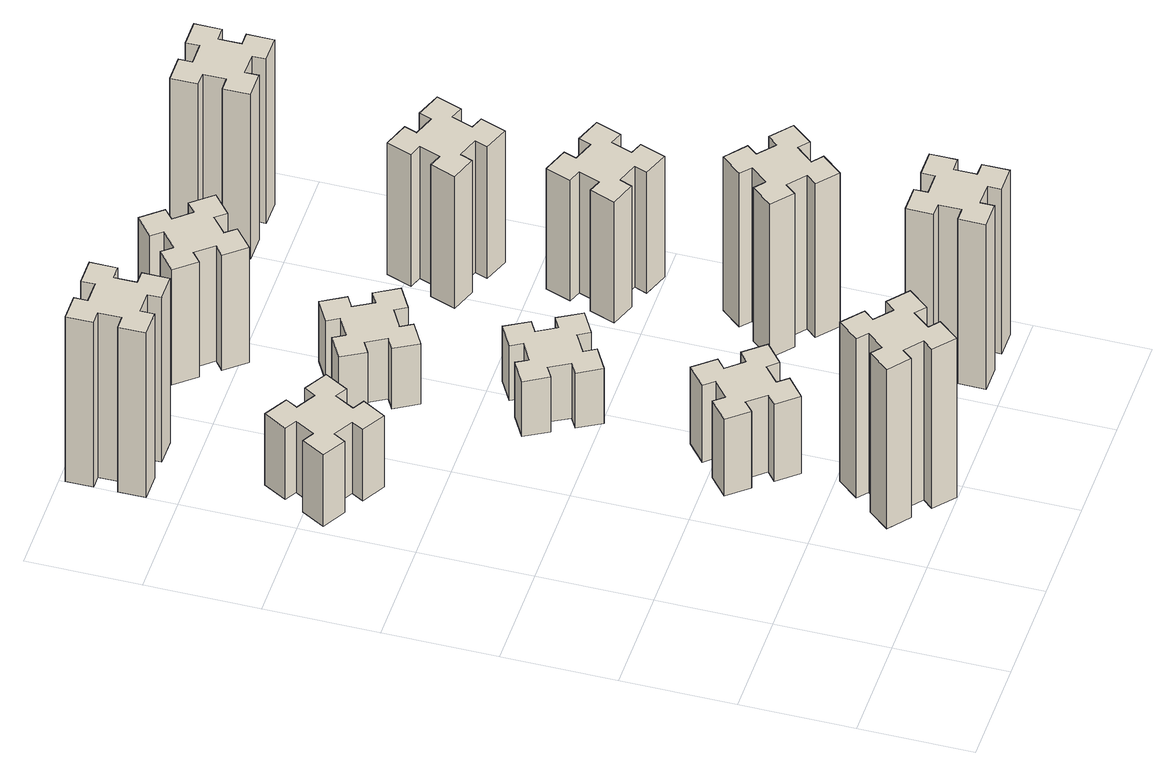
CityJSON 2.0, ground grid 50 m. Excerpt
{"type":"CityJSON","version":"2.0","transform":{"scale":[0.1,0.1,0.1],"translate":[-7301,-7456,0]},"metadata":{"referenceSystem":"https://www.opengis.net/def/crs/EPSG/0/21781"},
"CityObjects":{
"building1":{"type":"Building","attributes":{"class":"1000","function":"1000","usage":"1000","yearOfConstruction":2016,"roofType":"1000","measuredHeight":87,"storeysAboveGround":30,"storeysBelowGround":0},"geometry":[{"type":"Solid","lod":"1","boundaries":[[[[0,1,2,3,4,5,6,7,8,9,10,11,12,13,14,15,16,17,18,19]],[[17,16,20,21]],[[16,15,22,20]],[[15,14,23,22]],[[14,13,24,23]],[[13,12,25,24]],[[12,11,26,25]],[[11,10,27,26]],[[10,9,28,27]],[[9,8,29,28]],[[8,7,30,29]],[[7,6,31,30]],[[6,5,32,31]],[[5,4,33,32]],[[4,3,34,33]],[[3,2,35,34]],[[2,1,36,35]],[[1,0,37,36]],[[0,19,38,37]],[[19,18,39,38]],[[18,17,21,39]],[[24,25,26,27,28,29,30,31,32,33,34,35,36,37,38,39,21,20,22,23]]]]}]},
"building2":{"type":"Building","attributes":{"class":"1000","function":"1000","usage":"1000","yearOfConstruction":2016,"roofType":"1000","measuredHeight":39,"storeysAboveGround":30,"storeysBelowGround":0},"geometry":[{"type":"Solid","lod":"1","boundaries":[[[[40,41,42,43,44,45,46,47,48,49,50,51,52,53,54,55,56,57,58,59]],[[57,56,60,61]],[[56,55,62,60]],[[55,54,63,62]],[[54,53,64,63]],[[53,52,65,64]],[[52,51,66,65]],[[51,50,67,66]],[[50,49,68,67]],[[49,48,69,68]],[[48,47,70,69]],[[47,46,71,70]],[[46,45,72,71]],[[45,44,73,72]],[[44,43,74,73]],[[43,42,75,74]],[[42,41,76,75]],[[41,40,77,76]],[[40,59,78,77]],[[59,58,79,78]],[[58,57,61,79]],[[64,65,66,67,68,69,70,71,72,73,74,75,76,77,78,79,61,60,62,63]]]]}]},
"building3":{"type":"Building","attributes":{"class":"1000","function":"1000","usage":"1000","yearOfConstruction":2016,"roofType":"1000","measuredHeight":90,"storeysAboveGround":30,"storeysBelowGround":0},"geometry":[{"type":"Solid","lod":"1","boundaries":[[[[80,81,82,83,84,85,86,87,88,89,90,91,92,93,94,95,96,97,98,99]],[[97,96,100,101]],[[96,95,102,100]],[[95,94,103,102]],[[94,93,104,103]],[[93,92,105,104]],[[92,91,106,105]],[[91,90,107,106]],[[90,89,108,107]],[[89,88,109,108]],[[88,87,110,109]],[[87,86,111,110]],[[86,85,112,111]],[[85,84,113,112]],[[84,83,114,113]],[[83,82,115,114]],[[82,81,116,115]],[[81,80,117,116]],[[80,99,118,117]],[[99,98,119,118]],[[98,97,101,119]],[[104,105,106,107,108,109,110,111,112,113,114,115,116,117,118,119,101,100,102,103]]]]}]},
"building4":{"type":"Building","attributes":{"class":"1000","function":"1000","usage":"1000","yearOfConstruction":2016,"roofType":"1000","measuredHeight":42,"storeysAboveGround":30,"storeysBelowGround":0},"geometry":[{"type":"Solid","lod":"1","boundaries":[[[[120,121,122,123,124,125,126,127,128,129,130,131,132,133,134,135,136,137,138,139]],[[137,136,140,141]],[[136,135,142,140]],[[135,134,143,142]],[[134,133,144,143]],[[133,132,145,144]],[[132,131,146,145]],[[131,130,147,146]],[[130,129,148,147]],[[129,128,149,148]],[[128,127,150,149]],[[127,126,151,150]],[[126,125,152,151]],[[125,124,153,152]],[[124,123,154,153]],[[123,122,155,154]],[[122,121,156,155]],[[121,120,157,156]],[[120,139,158,157]],[[139,138,159,158]],[[138,137,141,159]],[[144,145,146,147,148,149,150,151,152,153,154,155,156,157,158,159,141,140,142,143]]]]}]},
"building5":{"type":"Building","attributes":{"class":"1000","function":"1000","usage":"1000","yearOfConstruction":2016,"roofType":"1000","measuredHeight":30,"storeysAboveGround":30,"storeysBelowGround":0},"geometry":[{"type":"Solid","lod":"1","boundaries":[[[[160,161,162,163,164,165,166,167,168,169,170,171,172,173,174,175,176,177,178,179]],[[177,176,180,181]],[[176,175,182,180]],[[175,174,183,182]],[[174,173,184,183]],[[173,172,185,184]],[[172,171,186,185]],[[171,170,187,186]],[[170,169,188,187]],[[169,168,189,188]],[[168,167,190,189]],[[167,166,191,190]],[[166,165,192,191]],[[165,164,193,192]],[[164,163,194,193]],[[163,162,195,194]],[[162,161,196,195]],[[161,160,197,196]],[[160,179,198,197]],[[179,178,199,198]],[[178,177,181,199]],[[184,185,186,187,188,189,190,191,192,193,194,195,196,197,198,199,181,180,182,183]]]]}]},
"building6":{"type":"Building","attributes":{"class":"1000","function":"1000","usage":"1000","yearOfConstruction":2016,"roofType":"1000","measuredHeight":33,"storeysAboveGround":30,"storeysBelowGround":0},"geometry":[{"type":"Solid","lod":"1","boundaries":[[[[200,201,202,203,204,205,206,207,208,209,210,211,212,213,214,215,216,217,218,219]],[[217,216,220,221]],[[216,215,222,220]],[[215,214,223,222]],[[214,213,224,223]],[[213,212,225,224]],[[212,211,226,225]],[[211,210,227,226]],[[210,209,228,227]],[[209,208,229,228]],[[208,207,230,229]],[[207,206,231,230]],[[206,205,232,231]],[[205,204,233,232]],[[204,203,234,233]],[[203,202,235,234]],[[202,201,236,235]],[[201,200,237,236]],[[200,219,238,237]],[[219,218,239,238]],[[218,217,221,239]],[[224,225,226,227,228,229,230,231,232,233,234,235,236,237,238,239,221,220,222,223]]]]}]},
"building7":{"type":"Building","attributes":{"class":"1000","function":"1000","usage":"1000","yearOfConstruction":2016,"roofType":"1000","measuredHeight":90,"storeysAboveGround":30,"storeysBelowGround":0},"geometry":[{"type":"Solid","lod":"1","boundaries":[[[[240,241,242,243,244,245,246,247,248,249,250,251,252,253,254,255,256,257,258,259]],[[257,256,260,261]],[[256,255,262,260]],[[255,254,263,262]],[[254,253,264,263]],[[253,252,265,264]],[[252,251,266,265]],[[251,250,267,266]],[[250,249,268,267]],[[249,248,269,268]],[[248,247,270,269]],[[247,246,271,270]],[[246,245,272,271]],[[245,244,273,272]],[[244,243,274,273]],[[243,242,275,274]],[[242,241,276,275]],[[241,240,277,276]],[[240,259,278,277]],[[259,258,279,278]],[[258,257,261,279]],[[264,265,266,267,268,269,270,271,272,273,274,275,276,277,278,279,261,260,262,263]]]]}]},
"building8":{"type":"Building","attributes":{"class":"1000","function":"1000","usage":"1000","yearOfConstruction":2016,"roofType":"1000","measuredHeight":63,"storeysAboveGround":30,"storeysBelowGround":0},"geometry":[{"type":"Solid","lod":"1","boundaries":[[[[280,281,282,283,284,285,286,287,288,289,290,291,292,293,294,295,296,297,298,299]],[[297,296,300,301]],[[296,295,302,300]],[[295,294,303,302]],[[294,293,304,303]],[[293,292,305,304]],[[292,291,306,305]],[[291,290,307,306]],[[290,289,308,307]],[[289,288,309,308]],[[288,287,310,309]],[[287,286,311,310]],[[286,285,312,311]],[[285,284,313,312]],[[284,283,314,313]],[[283,282,315,314]],[[282,281,316,315]],[[281,280,317,316]],[[280,299,318,317]],[[299,298,319,318]],[[298,297,301,319]],[[304,305,306,307,308,309,310,311,312,313,314,315,316,317,318,319,301,300,302,303]]]]}]},
"building9":{"type":"Building","attributes":{"class":"1000","function":"1000","usage":"1000","yearOfConstruction":2016,"roofType":"1000","measuredHeight":84,"storeysAboveGround":30,"storeysBelowGround":0},"geometry":[{"type":"Solid","lod":"1","boundaries":[[[[320,321,322,323,324,325,326,327,328,329,330,331,332,333,334,335,336,337,338,339]],[[337,336,340,341]],[[336,335,342,340]],[[335,334,343,342]],[[334,333,344,343]],[[333,332,345,344]],[[332,331,346,345]],[[331,330,347,346]],[[330,329,348,347]],[[329,328,349,348]],[[328,327,350,349]],[[327,326,351,350]],[[326,325,352,351]],[[325,324,353,352]],[[324,323,354,353]],[[323,322,355,354]],[[322,321,356,355]],[[321,320,357,356]],[[320,339,358,357]],[[339,338,359,358]],[[338,337,341,359]],[[344,345,346,347,348,349,350,351,352,353,354,355,356,357,358,359,341,340,342,343]]]]}]},
"building10":{"type":"Building","attributes":{"class":"1000","function":"1000","usage":"1000","yearOfConstruction":2016,"roofType":"1000","measuredHeight":66,"storeysAboveGround":30,"storeysBelowGround":0},"geometry":[{"type":"Solid","lod":"1","boundaries":[[[[360,361,362,363,364,365,366,367,368,369,370,371,372,373,374,375,376,377,378,379]],[[377,376,380,381]],[[376,375,382,380]],[[375,374,383,382]],[[374,373,384,383]],[[373,372,385,384]],[[372,371,386,385]],[[371,370,387,386]],[[370,369,388,387]],[[369,368,389,388]],[[368,367,390,389]],[[367,366,391,390]],[[366,365,392,391]],[[365,364,393,392]],[[364,363,394,393]],[[363,362,395,394]],[[362,361,396,395]],[[361,360,397,396]],[[360,379,398,397]],[[379,378,399,398]],[[378,377,381,399]],[[384,385,386,387,388,389,390,391,392,393,394,395,396,397,398,399,381,380,382,383]]]]}]},
"building11":{"type":"Building","attributes":{"class":"1000","function":"1000","usage":"1000","yearOfConstruction":2016,"roofType":"1000","measuredHeight":72,"storeysAboveGround":30,"storeysBelowGround":0},"geometry":[{"type":"Solid","lod":"1","boundaries":[[[[400,401,402,403,404,405,406,407,408,409,410,411,412,413,414,415,416,417,418,419]],[[417,416,420,421]],[[416,415,422,420]],[[415,414,423,422]],[[414,413,424,423]],[[413,412,425,424]],[[412,411,426,425]],[[411,410,427,426]],[[410,409,428,427]],[[409,408,429,428]],[[408,407,430,429]],[[407,406,431,430]],[[406,405,432,431]],[[405,404,433,432]],[[404,403,434,433]],[[403,402,435,434]],[[402,401,436,435]],[[401,400,437,436]],[[400,419,438,437]],[[419,418,439,438]],[[418,417,421,439]],[[424,425,426,427,428,429,430,431,432,433,434,435,436,437,438,439,421,420,422,423]]]]}]},
"building12":{"type":"Building","attributes":{"class":"1000","function":"1000","usage":"1000","yearOfConstruction":2016,"roofType":"1000","measuredHeight":90,"storeysAboveGround":30,"storeysBelowGround":0},"geometry":[{"type":"Solid","lod":"1","boundaries":[[[[440,441,442,443,444,445,446,447,448,449,450,451,452,453,454,455,456,457,458,459]],[[457,456,460,461]],[[456,455,462,460]],[[455,454,463,462]],[[454,453,464,463]],[[453,452,465,464]],[[452,451,466,465]],[[451,450,467,466]],[[450,449,468,467]],[[449,448,469,468]],[[448,447,470,469]],[[447,446,471,470]],[[446,445,472,471]],[[445,444,473,472]],[[444,443,474,473]],[[443,442,475,474]],[[442,441,476,475]],[[441,440,477,476]],[[440,459,478,477]],[[459,458,479,478]],[[458,457,461,479]],[[464,465,466,467,468,469,470,471,472,473,474,475,476,477,478,479,461,460,462,463]]]]}]}
},
"vertices":[
[806,193,0],[883,129,0],[844,83,0],[936,6,0],[1013,98,0],[967,136,0],[1032,213,0],[1078,174,0],[1155,266,0],[1063,343,0],[1024,297,0],[948,362,0],[986,408,0],[894,485,0],[817,393,0],[863,354,0],[799,278,0],[753,316,0],[676,224,0],[768,147,0],[799,278,870],[753,316,870],[863,354,870],[817,393,870],[894,485,870],[986,408,870],[948,362,870],[1024,297,870],[1063,343,870],[1155,266,870],[1078,174,870],[1032,213,870],[967,136,870],[1013,98,870],[936,6,870],[844,83,870],[883,129,870],[806,193,870],[768,147,870],[676,224,870],
[346,2367,0],[396,2454,0],[448,2424,0],[508,2528,0],[404,2588,0],[374,2536,0],[287,2586,0],[317,2638,0],[213,2698,0],[153,2594,0],[205,2564,0],[155,2477,0],[103,2507,0],[43,2403,0],[147,2343,0],[177,2395,0],[264,2345,0],[234,2293,0],[338,2233,0],[398,2337,0],[264,2345,390],[234,2293,390],[177,2395,390],[147,2343,390],[43,2403,390],[103,2507,390],[155,2477,390],[205,2564,390],[153,2594,390],[213,2698,390],[317,2638,390],[287,2586,390],[374,2536,390],[404,2588,390],[508,2528,390],[448,2424,390],[396,2454,390],[346,2367,390],[398,2337,390],[338,2233,390],
[285,3255,0],[285,3355,0],[345,3355,0],[345,3475,0],[225,3475,0],[225,3415,0],[125,3415,0],[125,3475,0],[5,3475,0],[5,3355,0],[65,3355,0],[65,3255,0],[5,3255,0],[5,3135,0],[125,3135,0],[125,3195,0],[225,3195,0],[225,3135,0],[345,3135,0],[345,3255,0],[225,3195,900],[225,3135,900],[125,3195,900],[125,3135,900],[5,3135,900],[5,3255,900],[65,3255,900],[65,3355,900],[5,3355,900],[5,3475,900],[125,3475,900],[125,3415,900],[225,3415,900],[225,3475,900],[345,3475,900],[345,3355,900],[285,3355,900],[285,3255,900],[345,3255,900],[345,3135,900],
[883,1002,0],[806,937,0],[768,983,0],[676,906,0],[753,814,0],[799,853,0],[863,776,0],[817,738,0],[894,646,0],[986,723,0],[948,769,0],[1024,833,0],[1063,787,0],[1155,864,0],[1078,956,0],[1032,918,0],[967,994,0],[1013,1033,0],[936,1125,0],[844,1048,0],[967,994,420],[1013,1033,420],[1032,918,420],[1078,956,420],[1155,864,420],[1063,787,420],[1024,833,420],[948,769,420],[986,723,420],[894,646,420],[817,738,420],[863,776,420],[799,853,420],[753,814,420],[676,906,420],[768,983,420],[806,937,420],[883,1002,420],[844,1048,420],[936,1125,420],
[1136,1737,0],[1086,1824,0],[1138,1854,0],[1078,1958,0],[974,1898,0],[1004,1846,0],[917,1796,0],[887,1848,0],[783,1788,0],[843,1684,0],[895,1714,0],[945,1627,0],[893,1597,0],[953,1493,0],[1057,1553,0],[1027,1605,0],[1114,1655,0],[1144,1603,0],[1248,1663,0],[1188,1767,0],[1114,1655,300],[1144,1603,300],[1027,1605,300],[1057,1553,300],[953,1493,300],[893,1597,300],[945,1627,300],[895,1714,300],[843,1684,300],[783,1788,300],[887,1848,300],[917,1796,300],[1004,1846,300],[974,1898,300],[1078,1958,300],[1138,1854,300],[1086,1824,300],[1136,1737,300],[1188,1767,300],[1248,1663,300],
[795,2454,0],[845,2367,0],[793,2337,0],[853,2233,0],[957,2293,0],[927,2345,0],[1014,2395,0],[1044,2343,0],[1148,2403,0],[1088,2507,0],[1036,2477,0],[986,2564,0],[1038,2594,0],[978,2698,0],[874,2638,0],[904,2586,0],[817,2536,0],[787,2588,0],[683,2528,0],[743,2424,0],[817,2536,330],[787,2588,330],[904,2586,330],[874,2638,330],[978,2698,330],[1038,2594,330],[986,2564,330],[1036,2477,330],[1088,2507,330],[1148,2403,330],[1044,2343,330],[1014,2395,330],[927,2345,330],[957,2293,330],[853,2233,330],[793,2337,330],[845,2367,330],[795,2454,330],[743,2424,330],[683,2528,330],
[1805,355,0],[1705,355,0],[1705,415,0],[1585,415,0],[1585,295,0],[1645,295,0],[1645,195,0],[1585,195,0],[1585,75,0],[1705,75,0],[1705,135,0],[1805,135,0],[1805,75,0],[1925,75,0],[1925,195,0],[1865,195,0],[1865,295,0],[1925,295,0],[1925,415,0],[1805,415,0],[1865,295,900],[1925,295,900],[1865,195,900],[1925,195,900],[1925,75,900],[1805,75,900],[1805,135,900],[1705,135,900],[1705,75,900],[1585,75,900],[1585,195,900],[1645,195,900],[1645,295,900],[1585,295,900],[1585,415,900],[1705,415,900],[1705,355,900],[1805,355,900],[1805,415,900],[1925,415,900],
[1032,3238,0],[967,3314,0],[1013,3353,0],[936,3445,0],[844,3368,0],[883,3322,0],[806,3257,0],[768,3303,0],[676,3226,0],[753,3134,0],[799,3173,0],[863,3096,0],[817,3058,0],[894,2966,0],[986,3043,0],[948,3089,0],[1024,3153,0],[1063,3107,0],[1155,3184,0],[1078,3276,0],[1024,3153,630],[1063,3107,630],[948,3089,630],[986,3043,630],[894,2966,630],[817,3058,630],[863,3096,630],[799,3173,630],[753,3134,630],[676,3226,630],[768,3303,630],[806,3257,630],[883,3322,630],[844,3368,630],[936,3445,630],[1013,3353,630],[967,3314,630],[1032,3238,630],[1078,3276,630],[1155,3184,630],
[1807,876,0],[1872,953,0],[1918,914,0],[1995,1006,0],[1903,1083,0],[1864,1037,0],[1788,1102,0],[1826,1148,0],[1734,1225,0],[1657,1133,0],[1703,1094,0],[1639,1018,0],[1593,1056,0],[1516,964,0],[1608,887,0],[1646,933,0],[1723,869,0],[1684,823,0],[1776,746,0],[1853,838,0],[1723,869,840],[1684,823,840],[1646,933,840],[1608,887,840],[1516,964,840],[1593,1056,840],[1639,1018,840],[1703,1094,840],[1657,1133,840],[1734,1225,840],[1826,1148,840],[1788,1102,840],[1864,1037,840],[1903,1083,840],[1995,1006,840],[1918,914,840],[1872,953,840],[1807,876,840],[1853,838,840],[1776,746,840],
[1840,1812,0],[1746,1846,0],[1767,1902,0],[1654,1943,0],[1613,1830,0],[1669,1810,0],[1635,1716,0],[1579,1737,0],[1537,1624,0],[1650,1583,0],[1671,1639,0],[1765,1605,0],[1744,1549,0],[1857,1507,0],[1898,1620,0],[1842,1641,0],[1876,1735,0],[1932,1714,0],[1973,1827,0],[1860,1868,0],[1876,1735,660],[1932,1714,660],[1842,1641,660],[1898,1620,660],[1857,1507,660],[1744,1549,660],[1765,1605,660],[1671,1639,660],[1650,1583,660],[1537,1624,660],[1579,1737,660],[1635,1716,660],[1669,1810,660],[1613,1830,660],[1654,1943,660],[1767,1902,660],[1746,1846,660],[1840,1812,660],[1860,1868,660],[1973,1827,660],
[1740,2452,0],[1646,2486,0],[1667,2542,0],[1554,2583,0],[1513,2470,0],[1569,2450,0],[1535,2356,0],[1479,2377,0],[1437,2264,0],[1550,2223,0],[1571,2279,0],[1665,2245,0],[1644,2189,0],[1757,2147,0],[1798,2260,0],[1742,2281,0],[1776,2375,0],[1832,2354,0],[1873,2467,0],[1760,2508,0],[1776,2375,720],[1832,2354,720],[1742,2281,720],[1798,2260,720],[1757,2147,720],[1644,2189,720],[1665,2245,720],[1571,2279,720],[1550,2223,720],[1437,2264,720],[1479,2377,720],[1535,2356,720],[1569,2450,720],[1513,2470,720],[1554,2583,720],[1667,2542,720],[1646,2486,720],[1740,2452,720],[1760,2508,720],[1873,2467,720],
[1605,3195,0],[1705,3195,0],[1705,3135,0],[1825,3135,0],[1825,3255,0],[1765,3255,0],[1765,3355,0],[1825,3355,0],[1825,3475,0],[1705,3475,0],[1705,3415,0],[1605,3415,0],[1605,3475,0],[1485,3475,0],[1485,3355,0],[1545,3355,0],[1545,3255,0],[1485,3255,0],[1485,3135,0],[1605,3135,0],[1545,3255,900],[1485,3255,900],[1545,3355,900],[1485,3355,900],[1485,3475,900],[1605,3475,900],[1605,3415,900],[1705,3415,900],[1705,3475,900],[1825,3475,900],[1825,3355,900],[1765,3355,900],[1765,3255,900],[1825,3255,900],[1825,3135,900],[1705,3135,900],[1705,3195,900],[1605,3195,900],[1605,3135,900],[1485,3135,900]
]}
